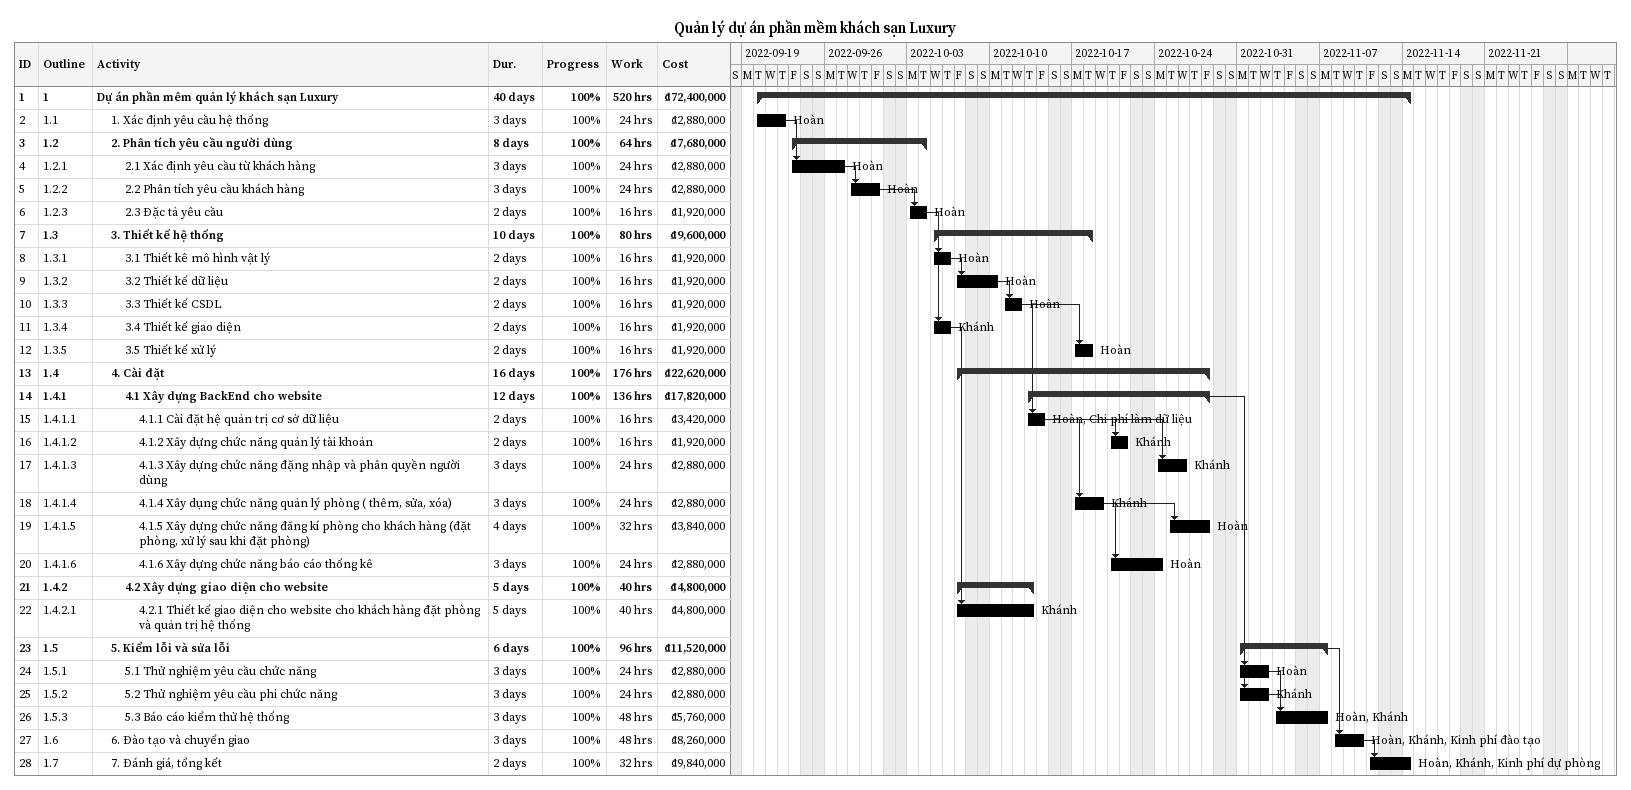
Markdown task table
Quản lý dự án phần mềm khách sạn Luxury

| ID | WBS | Task | Duration | Start | Finish | Predecessors | Resources | % complete | Work (h) | Cost (₫) |
|---|---|---|---|---|---|---|---|---|---|---|
| 1 | 1 | **Dự án phần mêm quản lý khách sạn Luxury** | 40d | 2022-09-20 | 2022-11-14 |  |  | 100 | 520 | 72400000 |
| 2 | 1.1 | 1. Xác định yêu cầu hệ thống | 3d | 2022-09-20 | 2022-09-22 |  | Hoàn | 100 | 24 | 2880000 |
| 3 | 1.2 | **2. Phân tích yêu cầu người dùng** | 8d | 2022-09-23 | 2022-10-04 |  |  | 100 | 64 | 7680000 |
| 4 | 1.2.1 | 2.1 Xác định yêu cầu từ khách hàng | 3d | 2022-09-23 | 2022-09-27 | 2 | Hoàn | 100 | 24 | 2880000 |
| 5 | 1.2.2 | 2.2 Phân tích yêu cầu khách hàng | 3d | 2022-09-28 | 2022-09-30 | 4 | Hoàn | 100 | 24 | 2880000 |
| 6 | 1.2.3 | 2.3 Đặc tả yêu cầu | 2d | 2022-10-03 | 2022-10-04 | 5 | Hoàn | 100 | 16 | 1920000 |
| 7 | 1.3 | **3. Thiết kế hệ thống** | 10d | 2022-10-05 | 2022-10-18 |  |  | 100 | 80 | 9600000 |
| 8 | 1.3.1 | 3.1 Thiết kê mô hình vật lý | 2d | 2022-10-05 | 2022-10-06 | 6 | Hoàn | 100 | 16 | 1920000 |
| 9 | 1.3.2 | 3.2 Thiết kế dữ liệu | 2d | 2022-10-07 | 2022-10-10 | 8 | Hoàn | 100 | 16 | 1920000 |
| 10 | 1.3.3 | 3.3 Thiết kế CSDL | 2d | 2022-10-11 | 2022-10-12 | 9 | Hoàn | 100 | 16 | 1920000 |
| 11 | 1.3.4 | 3.4 Thiết kế giao diện | 2d | 2022-10-05 | 2022-10-06 | 6 | Khánh | 100 | 16 | 1920000 |
| 12 | 1.3.5 | 3.5 Thiết kế xử lý | 2d | 2022-10-17 | 2022-10-18 | 10 | Hoàn | 100 | 16 | 1920000 |
| 13 | 1.4 | **4. Cài đặt** | 16d | 2022-10-07 | 2022-10-28 |  |  | 100 | 176 | 22620000 |
| 14 | 1.4.1 | **4.1 Xây dựng BackEnd cho website** | 12d | 2022-10-13 | 2022-10-28 |  |  | 100 | 136 | 17820000 |
| 15 | 1.4.1.1 | 4.1.1 Cài đặt hệ quản trị cơ sở dữ liệu | 2d | 2022-10-13 | 2022-10-14 | 10 | Hoàn, Chi phí làm dữ liệu | 100 | 16 | 3420000 |
| 16 | 1.4.1.2 | 4.1.2 Xây dựng chức năng quản lý tài khoản | 2d | 2022-10-20 | 2022-10-21 | 15 | Khánh | 100 | 16 | 1920000 |
| 17 | 1.4.1.3 | 4.1.3 Xây dựng chức năng đặng nhập và phân quyền người dùng | 3d | 2022-10-24 | 2022-10-26 | 15 | Khánh | 100 | 24 | 2880000 |
| 18 | 1.4.1.4 | 4.1.4 Xây dụng chức năng quản lý phòng ( thêm, sửa, xóa) | 3d | 2022-10-17 | 2022-10-19 | 15 | Khánh | 100 | 24 | 2880000 |
| 19 | 1.4.1.5 | 4.1.5 Xây dựng chức năng đăng kí phòng cho khách hàng (đặt phòng, xử lý sau khi đặt phòng) | 4d | 2022-10-25 | 2022-10-28 | 18 | Hoàn | 100 | 32 | 3840000 |
| 20 | 1.4.1.6 | 4.1.6 Xây dựng chức năng báo cáo thống kê | 3d | 2022-10-20 | 2022-10-24 | 18 | Hoàn | 100 | 24 | 2880000 |
| 21 | 1.4.2 | **4.2 Xây dựng giao diện cho website** | 5d | 2022-10-07 | 2022-10-13 |  |  | 100 | 40 | 4800000 |
| 22 | 1.4.2.1 | 4.2.1 Thiết kế giao diện cho website cho khách hàng đặt phòng và quản trị hệ thống | 5d | 2022-10-07 | 2022-10-13 | 11 | Khánh | 100 | 40 | 4800000 |
| 23 | 1.5 | **5. Kiểm lỗi và sửa lỗi** | 6d | 2022-10-31 | 2022-11-07 |  |  | 100 | 96 | 11520000 |
| 24 | 1.5.1 | 5.1 Thử nghiệm yêu cầu chức năng | 3d | 2022-10-31 | 2022-11-02 | 14 | Hoàn | 100 | 24 | 2880000 |
| 25 | 1.5.2 | 5.2 Thử nghiệm yêu cầu phi chức năng | 3d | 2022-10-31 | 2022-11-02 | 14 | Khánh | 100 | 24 | 2880000 |
| 26 | 1.5.3 | 5.3 Báo cáo kiểm thử hệ thống | 3d | 2022-11-03 | 2022-11-07 | 24, 25 | Hoàn, Khánh | 100 | 48 | 5760000 |
| 27 | 1.6 | 6. Đào tạo và chuyển giao | 3d | 2022-11-08 | 2022-11-10 | 23 | Hoàn, Khánh, Kinh phí đào tạo | 100 | 48 | 8260000 |
| 28 | 1.7 | 7. Đánh giá, tổng kết | 2d | 2022-11-11 | 2022-11-14 | 27 | Hoàn, Khánh, Kinh phí dự phòng | 100 | 32 | 9840000 |
